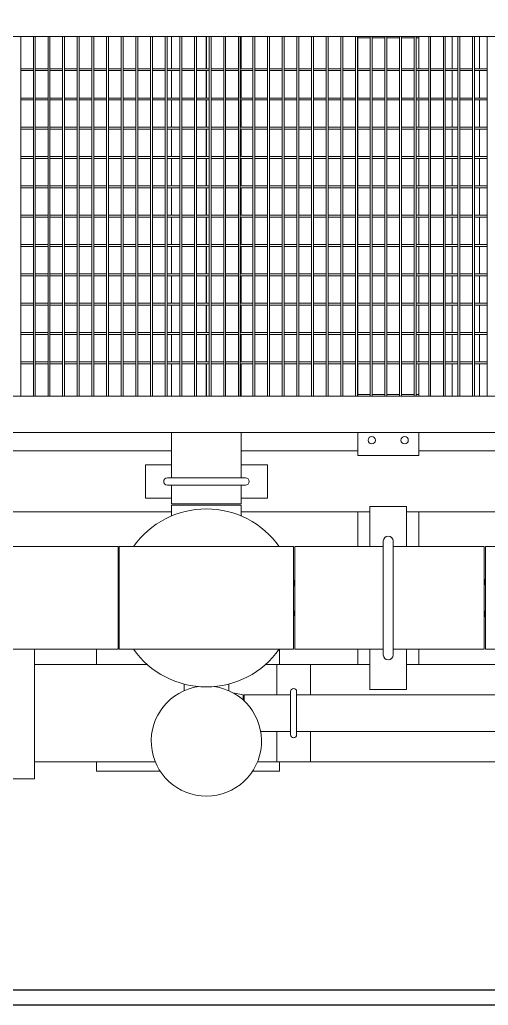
# Model space of a CAD drawing. Header units: millimetres. Extents: x 553637 to 584936, y 5008 to 53898.
# Drawn here: x 560322 to 561090, y 11144 to 12761 of the extents above; entities that cross this region are included whole.
import ezdxf

# ---------------------------------------------------------------- set-up
doc = ezdxf.new("R2010")
doc.units = ezdxf.units.MM
doc.header["$LTSCALE"] = 10
doc.header["$MEASUREMENT"] = 0
doc.layers.add('8', color=8, linetype='Continuous')

# ---------------------------------------------------------------- blocks, each defined once
blk = doc.blocks.new('A$C79EB0E72')
at = {"layer": '8', "lineweight": 25}
for points in [[(7675.2, -2410.1), (7675.2, -4775.1), (125, -4775.1), (125, -2410.1)], [(7650.2, -2410.1), (7650.2, -4750.1), (150, -4750.1), (150, -2410.1)]]:
    blk.add_lwpolyline(points, dxfattribs=at)
blk = doc.blocks.new('mf_900')
at = {"layer": '8', "lineweight": -2}
for p, q in [((192107.8, 8378), (189523.3, 8378)), ((190537.9, 8378), (190541.1, 8378)), ((190541.1, 7788), (190541.1, 8378)), ((190561.9, 7788), (190561.9, 8378)), ((190561.9, 8378), (190565.1, 8378)), ((190565.1, 7788), (190565.1, 8378)), ((190585.9, 7788), (190585.9, 8378)), ((190585.9, 8378), (190589.1, 8378)), ((190589.1, 7788), (190589.1, 8378)), ((190609.9, 7788), (190609.9, 8378)), ((190609.9, 8378), (190613.1, 8378)), ((190613.1, 7788), (190613.1, 8378)), ((190633.9, 7788), (190633.9, 8378)), ((190633.9, 8378), (190637.1, 8378)), ((190637.1, 7788), (190637.1, 8378)), ((190657.9, 7788), (190657.9, 8378)), ((190657.9, 8378), (190661.1, 8378)), ((190661.1, 7788), (190661.1, 8378)), ((190681.9, 7788), (190681.9, 8378)), ((190681.9, 8378), (190685.1, 8378)), ((190685.1, 7788), (190685.1, 8378)), ((190705.9, 7788), (190705.9, 8378)), ((190705.9, 8378), (190709.1, 8378)), ((190709.1, 7788), (190709.1, 8378)), ((190729.9, 7788), (190729.9, 8378)), ((190729.9, 8378), (190733.1, 8378)), ((190733.1, 7788), (190733.1, 8378)), ((190753.9, 7788), (190753.9, 8378)), ((190753.9, 8378), (190757.1, 8378)), ((190757.1, 7788), (190757.1, 8378)), ((190777.9, 7788), (190777.9, 8378)), ((190777.9, 8378), (190781.1, 8378)), ((190781.1, 7788), (190781.1, 8378)), ((190788.4, 8378), (190788.4, 8325.1)), ((190801.9, 7788), (190801.9, 8378)), ((190801.9, 8378), (190805.1, 8378)), ((190805.1, 7788), (190805.1, 8378)), ((190825.9, 7788), (190825.9, 8378)), ((190825.9, 8378), (190829.1, 8378)), ((190829.1, 7788), (190829.1, 8378)), ((190849.9, 7788), (190849.9, 8378)), ((190849.9, 8378), (190853.1, 8378)), ((190853.1, 7788), (190853.1, 8378)), ((190873.9, 7788), (190873.9, 8378)), ((190873.9, 8378), (190877.1, 8378)), ((190877.1, 7788), (190877.1, 8378)), ((190897.9, 7788), (190897.9, 8378)), ((190897.9, 8378), (190901.1, 8378)), ((190901.1, 7788), (190901.1, 8378)), ((190902.7, 8378), (190902.7, 8325.1)), ((190921.9, 7788), (190921.9, 8378)), ((190921.9, 8378), (190925.1, 8378)), ((190925.1, 7788), (190925.1, 8378)), ((190945.9, 7788), (190945.9, 8378)), ((190945.9, 8378), (190949.1, 8378)), ((190949.1, 7788), (190949.1, 8378)), ((190969.9, 7788), (190969.9, 8378)), ((190969.9, 8378), (190973.1, 8378)), ((190973.1, 7788), (190973.1, 8378)), ((190993.9, 7788), (190993.9, 8378)), ((190993.9, 8378), (190997.1, 8378)), ((190997.1, 7788), (190997.1, 8378)), ((191017.9, 7788), (191017.9, 8378)), ((191017.9, 8378), (191021.1, 8378)), ((191021.1, 7788), (191021.1, 8378)), ((191041.9, 7788), (191041.9, 8378)), ((191041.9, 8378), (191045.1, 8378)), ((191045.1, 7788), (191045.1, 8378)), ((191065.9, 7788), (191065.9, 8378)), ((191065.9, 8378), (191069.1, 8378)), ((191069.1, 7788), (191069.1, 8378)), ((191089.9, 7788), (191089.9, 8378)), ((191089.9, 8378), (191093.1, 8378)), ((191093.1, 7788), (191093.1, 8378)), ((191093.5, 8378), (191093.5, 8375.5)), ((191093.5, 8325.1), (191093.5, 8378)), ((191113.9, 7788), (191113.9, 8378)), ((191113.9, 8378), (191117.1, 8378)), ((191117.1, 7788), (191117.1, 8378)), ((191137.9, 7788), (191137.9, 8378)), ((191137.9, 8378), (191141.1, 8378)), ((191141.1, 7788), (191141.1, 8378)), ((191161.9, 7788), (191161.9, 8378)), ((191161.9, 8378), (191165.1, 8378)), ((191165.1, 7788), (191165.1, 8378)), ((191185.9, 7788), (191185.9, 8378)), ((191185.9, 8378), (191189.1, 8378)), ((191189.1, 7788), (191189.1, 8378)), ((191193.5, 8375.5), (191193.5, 8378)), ((191193.5, 8325.1), (191193.5, 8378)), ((191209.9, 7788), (191209.9, 8378)), ((191209.9, 8378), (191213.1, 8378)), ((191213.1, 7788), (191213.1, 8378)), ((191233.9, 7788), (191233.9, 8378)), ((191233.9, 8378), (191237.1, 8378)), ((191237.1, 7788), (191237.1, 8378)), ((191248.2, 8325.1), (191248.2, 8378)), ((191248.2, 8378), (191257.9, 8378)), ((191257.9, 7788), (191257.9, 8378)), ((191257.9, 8378), (191261.1, 8378)), ((191261.1, 7788), (191261.1, 8378)), ((191261.1, 8378), (191281.9, 8378)), ((191281.9, 7788), (191281.9, 8378)), ((191281.9, 8378), (191285.1, 8378)), ((191285.1, 7788), (191285.1, 8378)), ((191285.1, 8378), (191293.2, 8378)), ((191293.2, 8325.1), (191293.2, 8378)), ((191305.9, 7788), (191305.9, 8378)), ((191305.9, 8378), (191309.1, 8378)), ((191093.5, 8375.5), (191113.9, 8375.5)), ((191117.1, 8375.5), (191137.9, 8375.5)), ((191141.1, 8375.5), (191161.9, 8375.5)), ((191165.1, 8375.5), (191185.9, 8375.5)), ((191189.1, 8375.5), (191193.5, 8375.5)), ((190561.9, 8325.1), (190541.1, 8325.1)), ((190541.1, 8322), (190561.9, 8322)), ((190585.9, 8325.1), (190565.1, 8325.1)), ((190565.1, 8322), (190585.9, 8322)), ((190609.9, 8325.1), (190589.1, 8325.1)), ((190589.1, 8322), (190609.9, 8322)), ((190633.9, 8325.1), (190613.1, 8325.1)), ((190613.1, 8322), (190633.9, 8322)), ((190657.9, 8325.1), (190637.1, 8325.1)), ((190637.1, 8322), (190657.9, 8322)), ((190681.9, 8325.1), (190661.1, 8325.1)), ((190661.1, 8322), (190681.9, 8322)), ((190705.9, 8325.1), (190685.1, 8325.1)), ((190685.1, 8322), (190705.9, 8322)), ((190729.9, 8325.1), (190709.1, 8325.1)), ((190709.1, 8322), (190729.9, 8322)), ((190753.9, 8325.1), (190733.1, 8325.1)), ((190733.1, 8322), (190753.9, 8322)), ((190777.9, 8325.1), (190757.1, 8325.1)), ((190757.1, 8322), (190777.9, 8322)), ((190801.9, 8325.1), (190781.1, 8325.1)), ((190781.1, 8322), (190801.9, 8322)), ((190788.4, 8322), (190788.4, 8277)), ((190825.9, 8325.1), (190805.1, 8325.1)), ((190805.1, 8322), (190825.9, 8322)), ((190849.9, 8325.1), (190829.1, 8325.1)), ((190829.1, 8322), (190849.9, 8322)), ((190873.9, 8325.1), (190853.1, 8325.1)), ((190853.1, 8322), (190873.9, 8322)), ((190897.9, 8325.1), (190877.1, 8325.1)), ((190877.1, 8322), (190897.9, 8322)), ((190921.9, 8325.1), (190901.1, 8325.1)), ((190901.1, 8322), (190921.9, 8322)), ((190902.7, 8322), (190902.7, 8277)), ((190945.9, 8325.1), (190925.1, 8325.1)), ((190925.1, 8322), (190945.9, 8322)), ((190969.9, 8325.1), (190949.1, 8325.1)), ((190949.1, 8322), (190969.9, 8322)), ((190993.9, 8325.1), (190973.1, 8325.1)), ((190973.1, 8322), (190993.9, 8322)), ((191017.9, 8325.1), (190997.1, 8325.1)), ((190997.1, 8322), (191017.9, 8322)), ((191041.9, 8325.1), (191021.1, 8325.1)), ((191021.1, 8322), (191041.9, 8322)), ((191065.9, 8325.1), (191045.1, 8325.1)), ((191045.1, 8322), (191065.9, 8322)), ((191089.9, 8325.1), (191069.1, 8325.1)), ((191069.1, 8322), (191089.9, 8322)), ((191113.9, 8325.1), (191093.1, 8325.1)), ((191093.1, 8322), (191113.9, 8322)), ((191093.5, 8277), (191093.5, 8322)), ((191137.9, 8325.1), (191117.1, 8325.1)), ((191117.1, 8322), (191137.9, 8322)), ((191161.9, 8325.1), (191141.1, 8325.1)), ((191141.1, 8322), (191161.9, 8322)), ((191185.9, 8325.1), (191165.1, 8325.1)), ((191165.1, 8322), (191185.9, 8322)), ((191209.9, 8325.1), (191189.1, 8325.1)), ((191189.1, 8322), (191209.9, 8322)), ((191193.5, 8277), (191193.5, 8322)), ((191233.9, 8325.1), (191213.1, 8325.1)), ((191213.1, 8322), (191233.9, 8322)), ((191257.9, 8325.1), (191237.1, 8325.1)), ((191237.1, 8322), (191257.9, 8322)), ((191248.2, 8277), (191248.2, 8322)), ((191281.9, 8325.1), (191261.1, 8325.1)), ((191261.1, 8322), (191281.9, 8322)), ((191305.9, 8325.1), (191285.1, 8325.1)), ((191285.1, 8322), (191305.9, 8322)), ((191293.2, 8277), (191293.2, 8322)), ((190561.9, 8277), (190541.1, 8277)), ((190541.1, 8273.8), (190561.9, 8273.8)), ((190585.9, 8277), (190565.1, 8277)), ((190565.1, 8273.8), (190585.9, 8273.8)), ((190609.9, 8277), (190589.1, 8277)), ((190589.1, 8273.8), (190609.9, 8273.8)), ((190633.9, 8277), (190613.1, 8277)), ((190613.1, 8273.8), (190633.9, 8273.8)), ((190657.9, 8277), (190637.1, 8277)), ((190637.1, 8273.8), (190657.9, 8273.8)), ((190681.9, 8277), (190661.1, 8277)), ((190661.1, 8273.8), (190681.9, 8273.8)), ((190705.9, 8277), (190685.1, 8277)), ((190685.1, 8273.8), (190705.9, 8273.8)), ((190729.9, 8277), (190709.1, 8277)), ((190709.1, 8273.8), (190729.9, 8273.8)), ((190753.9, 8277), (190733.1, 8277)), ((190733.1, 8273.8), (190753.9, 8273.8)), ((190777.9, 8277), (190757.1, 8277)), ((190757.1, 8273.8), (190777.9, 8273.8)), ((190801.9, 8277), (190781.1, 8277)), ((190781.1, 8273.8), (190801.9, 8273.8)), ((190788.4, 8273.8), (190788.4, 8228.9)), ((190825.9, 8277), (190805.1, 8277)), ((190805.1, 8273.8), (190825.9, 8273.8)), ((190849.9, 8277), (190829.1, 8277)), ((190829.1, 8273.8), (190849.9, 8273.8)), ((190873.9, 8277), (190853.1, 8277)), ((190853.1, 8273.8), (190873.9, 8273.8)), ((190897.9, 8277), (190877.1, 8277)), ((190877.1, 8273.8), (190897.9, 8273.8)), ((190921.9, 8277), (190901.1, 8277)), ((190901.1, 8273.8), (190921.9, 8273.8)), ((190902.7, 8273.8), (190902.7, 8228.9)), ((190945.9, 8277), (190925.1, 8277)), ((190925.1, 8273.8), (190945.9, 8273.8)), ((190969.9, 8277), (190949.1, 8277)), ((190949.1, 8273.8), (190969.9, 8273.8)), ((190993.9, 8277), (190973.1, 8277)), ((190973.1, 8273.8), (190993.9, 8273.8)), ((191017.9, 8277), (190997.1, 8277)), ((190997.1, 8273.8), (191017.9, 8273.8)), ((191041.9, 8277), (191021.1, 8277)), ((191021.1, 8273.8), (191041.9, 8273.8)), ((191065.9, 8277), (191045.1, 8277)), ((191045.1, 8273.8), (191065.9, 8273.8)), ((191089.9, 8277), (191069.1, 8277)), ((191069.1, 8273.8), (191089.9, 8273.8)), ((191113.9, 8277), (191093.1, 8277)), ((191093.1, 8273.8), (191113.9, 8273.8)), ((191093.5, 8228.9), (191093.5, 8273.8)), ((191137.9, 8277), (191117.1, 8277)), ((191117.1, 8273.8), (191137.9, 8273.8)), ((191161.9, 8277), (191141.1, 8277)), ((191141.1, 8273.8), (191161.9, 8273.8)), ((191185.9, 8277), (191165.1, 8277)), ((191165.1, 8273.8), (191185.9, 8273.8)), ((191209.9, 8277), (191189.1, 8277)), ((191189.1, 8273.8), (191209.9, 8273.8)), ((191193.5, 8228.9), (191193.5, 8273.8)), ((191233.9, 8277), (191213.1, 8277)), ((191213.1, 8273.8), (191233.9, 8273.8)), ((191257.9, 8277), (191237.1, 8277)), ((191237.1, 8273.8), (191257.9, 8273.8)), ((191248.2, 8228.9), (191248.2, 8273.8)), ((191281.9, 8277), (191261.1, 8277)), ((191261.1, 8273.8), (191281.9, 8273.8)), ((191305.9, 8277), (191285.1, 8277)), ((191285.1, 8273.8), (191305.9, 8273.8)), ((191293.2, 8228.9), (191293.2, 8273.8)), ((190561.9, 8228.9), (190541.1, 8228.9)), ((190541.1, 8225.7), (190561.9, 8225.7)), ((190585.9, 8228.9), (190565.1, 8228.9)), ((190565.1, 8225.7), (190585.9, 8225.7)), ((190609.9, 8228.9), (190589.1, 8228.9)), ((190589.1, 8225.7), (190609.9, 8225.7)), ((190633.9, 8228.9), (190613.1, 8228.9)), ((190613.1, 8225.7), (190633.9, 8225.7)), ((190657.9, 8228.9), (190637.1, 8228.9)), ((190637.1, 8225.7), (190657.9, 8225.7)), ((190681.9, 8228.9), (190661.1, 8228.9)), ((190661.1, 8225.7), (190681.9, 8225.7)), ((190705.9, 8228.9), (190685.1, 8228.9)), ((190685.1, 8225.7), (190705.9, 8225.7)), ((190729.9, 8228.9), (190709.1, 8228.9)), ((190709.1, 8225.7), (190729.9, 8225.7)), ((190753.9, 8228.9), (190733.1, 8228.9)), ((190733.1, 8225.7), (190753.9, 8225.7)), ((190777.9, 8228.9), (190757.1, 8228.9)), ((190757.1, 8225.7), (190777.9, 8225.7)), ((190801.9, 8228.9), (190781.1, 8228.9)), ((190781.1, 8225.7), (190801.9, 8225.7)), ((190788.4, 8225.7), (190788.4, 8180.8)), ((190825.9, 8228.9), (190805.1, 8228.9)), ((190805.1, 8225.7), (190825.9, 8225.7)), ((190849.9, 8228.9), (190829.1, 8228.9)), ((190829.1, 8225.7), (190849.9, 8225.7)), ((190873.9, 8228.9), (190853.1, 8228.9)), ((190853.1, 8225.7), (190873.9, 8225.7)), ((190897.9, 8228.9), (190877.1, 8228.9)), ((190877.1, 8225.7), (190897.9, 8225.7)), ((190921.9, 8228.9), (190901.1, 8228.9)), ((190901.1, 8225.7), (190921.9, 8225.7)), ((190902.7, 8225.7), (190902.7, 8180.8)), ((190945.9, 8228.9), (190925.1, 8228.9)), ((190925.1, 8225.7), (190945.9, 8225.7)), ((190969.9, 8228.9), (190949.1, 8228.9)), ((190949.1, 8225.7), (190969.9, 8225.7)), ((190993.9, 8228.9), (190973.1, 8228.9)), ((190973.1, 8225.7), (190993.9, 8225.7)), ((191017.9, 8228.9), (190997.1, 8228.9)), ((190997.1, 8225.7), (191017.9, 8225.7)), ((191041.9, 8228.9), (191021.1, 8228.9)), ((191021.1, 8225.7), (191041.9, 8225.7)), ((191065.9, 8228.9), (191045.1, 8228.9)), ((191045.1, 8225.7), (191065.9, 8225.7)), ((191089.9, 8228.9), (191069.1, 8228.9)), ((191069.1, 8225.7), (191089.9, 8225.7)), ((191113.9, 8228.9), (191093.1, 8228.9)), ((191093.1, 8225.7), (191113.9, 8225.7)), ((191093.5, 8180.8), (191093.5, 8225.7)), ((191137.9, 8228.9), (191117.1, 8228.9)), ((191117.1, 8225.7), (191137.9, 8225.7)), ((191161.9, 8228.9), (191141.1, 8228.9)), ((191141.1, 8225.7), (191161.9, 8225.7)), ((191185.9, 8228.9), (191165.1, 8228.9)), ((191165.1, 8225.7), (191185.9, 8225.7)), ((191209.9, 8228.9), (191189.1, 8228.9)), ((191189.1, 8225.7), (191209.9, 8225.7)), ((191193.5, 8180.8), (191193.5, 8225.7)), ((191233.9, 8228.9), (191213.1, 8228.9)), ((191213.1, 8225.7), (191233.9, 8225.7)), ((191257.9, 8228.9), (191237.1, 8228.9)), ((191237.1, 8225.7), (191257.9, 8225.7)), ((191248.2, 8180.8), (191248.2, 8225.7)), ((191281.9, 8228.9), (191261.1, 8228.9)), ((191261.1, 8225.7), (191281.9, 8225.7)), ((191305.9, 8228.9), (191285.1, 8228.9)), ((191285.1, 8225.7), (191305.9, 8225.7)), ((191293.2, 8180.8), (191293.2, 8225.7)), ((190561.9, 8180.8), (190541.1, 8180.8)), ((190541.1, 8177.6), (190561.9, 8177.6)), ((190585.9, 8180.8), (190565.1, 8180.8)), ((190565.1, 8177.6), (190585.9, 8177.6)), ((190609.9, 8180.8), (190589.1, 8180.8)), ((190589.1, 8177.6), (190609.9, 8177.6)), ((190633.9, 8180.8), (190613.1, 8180.8)), ((190613.1, 8177.6), (190633.9, 8177.6)), ((190657.9, 8180.8), (190637.1, 8180.8)), ((190637.1, 8177.6), (190657.9, 8177.6)), ((190681.9, 8180.8), (190661.1, 8180.8)), ((190661.1, 8177.6), (190681.9, 8177.6)), ((190705.9, 8180.8), (190685.1, 8180.8)), ((190685.1, 8177.6), (190705.9, 8177.6)), ((190729.9, 8180.8), (190709.1, 8180.8)), ((190709.1, 8177.6), (190729.9, 8177.6)), ((190753.9, 8180.8), (190733.1, 8180.8)), ((190733.1, 8177.6), (190753.9, 8177.6)), ((190777.9, 8180.8), (190757.1, 8180.8)), ((190757.1, 8177.6), (190777.9, 8177.6)), ((190801.9, 8180.8), (190781.1, 8180.8)), ((190781.1, 8177.6), (190801.9, 8177.6)), ((190788.4, 8177.6), (190788.4, 8132.7)), ((190825.9, 8180.8), (190805.1, 8180.8)), ((190805.1, 8177.6), (190825.9, 8177.6)), ((190849.9, 8180.8), (190829.1, 8180.8)), ((190829.1, 8177.6), (190849.9, 8177.6)), ((190873.9, 8180.8), (190853.1, 8180.8)), ((190853.1, 8177.6), (190873.9, 8177.6)), ((190897.9, 8180.8), (190877.1, 8180.8)), ((190877.1, 8177.6), (190897.9, 8177.6)), ((190921.9, 8180.8), (190901.1, 8180.8)), ((190901.1, 8177.6), (190921.9, 8177.6)), ((190902.7, 8177.6), (190902.7, 8132.7)), ((190945.9, 8180.8), (190925.1, 8180.8)), ((190925.1, 8177.6), (190945.9, 8177.6)), ((190969.9, 8180.8), (190949.1, 8180.8)), ((190949.1, 8177.6), (190969.9, 8177.6)), ((190993.9, 8180.8), (190973.1, 8180.8)), ((190973.1, 8177.6), (190993.9, 8177.6)), ((191017.9, 8180.8), (190997.1, 8180.8)), ((190997.1, 8177.6), (191017.9, 8177.6)), ((191041.9, 8180.8), (191021.1, 8180.8)), ((191021.1, 8177.6), (191041.9, 8177.6)), ((191065.9, 8180.8), (191045.1, 8180.8)), ((191045.1, 8177.6), (191065.9, 8177.6)), ((191089.9, 8180.8), (191069.1, 8180.8)), ((191069.1, 8177.6), (191089.9, 8177.6)), ((191113.9, 8180.8), (191093.1, 8180.8)), ((191093.1, 8177.6), (191113.9, 8177.6)), ((191093.5, 8132.7), (191093.5, 8177.6)), ((191137.9, 8180.8), (191117.1, 8180.8)), ((191117.1, 8177.6), (191137.9, 8177.6)), ((191161.9, 8180.8), (191141.1, 8180.8)), ((191141.1, 8177.6), (191161.9, 8177.6)), ((191185.9, 8180.8), (191165.1, 8180.8)), ((191165.1, 8177.6), (191185.9, 8177.6)), ((191209.9, 8180.8), (191189.1, 8180.8)), ((191189.1, 8177.6), (191209.9, 8177.6)), ((191193.5, 8132.7), (191193.5, 8177.6)), ((191233.9, 8180.8), (191213.1, 8180.8)), ((191213.1, 8177.6), (191233.9, 8177.6)), ((191257.9, 8180.8), (191237.1, 8180.8)), ((191237.1, 8177.6), (191257.9, 8177.6)), ((191248.2, 8132.7), (191248.2, 8177.6)), ((191281.9, 8180.8), (191261.1, 8180.8)), ((191261.1, 8177.6), (191281.9, 8177.6)), ((191305.9, 8180.8), (191285.1, 8180.8)), ((191285.1, 8177.6), (191305.9, 8177.6)), ((191293.2, 8132.7), (191293.2, 8177.6)), ((190561.9, 8132.7), (190541.1, 8132.7)), ((190541.1, 8129.5), (190561.9, 8129.5)), ((190585.9, 8132.7), (190565.1, 8132.7)), ((190565.1, 8129.5), (190585.9, 8129.5)), ((190609.9, 8132.7), (190589.1, 8132.7)), ((190589.1, 8129.5), (190609.9, 8129.5)), ((190633.9, 8132.7), (190613.1, 8132.7)), ((190613.1, 8129.5), (190633.9, 8129.5)), ((190657.9, 8132.7), (190637.1, 8132.7)), ((190637.1, 8129.5), (190657.9, 8129.5)), ((190681.9, 8132.7), (190661.1, 8132.7)), ((190661.1, 8129.5), (190681.9, 8129.5)), ((190705.9, 8132.7), (190685.1, 8132.7)), ((190685.1, 8129.5), (190705.9, 8129.5)), ((190729.9, 8132.7), (190709.1, 8132.7)), ((190709.1, 8129.5), (190729.9, 8129.5)), ((190753.9, 8132.7), (190733.1, 8132.7)), ((190733.1, 8129.5), (190753.9, 8129.5)), ((190777.9, 8132.7), (190757.1, 8132.7)), ((190757.1, 8129.5), (190777.9, 8129.5)), ((190801.9, 8132.7), (190781.1, 8132.7)), ((190781.1, 8129.5), (190801.9, 8129.5)), ((190788.4, 8129.5), (190788.4, 8084.6)), ((190825.9, 8132.7), (190805.1, 8132.7)), ((190805.1, 8129.5), (190825.9, 8129.5)), ((190849.9, 8132.7), (190829.1, 8132.7)), ((190829.1, 8129.5), (190849.9, 8129.5)), ((190873.9, 8132.7), (190853.1, 8132.7)), ((190853.1, 8129.5), (190873.9, 8129.5)), ((190897.9, 8132.7), (190877.1, 8132.7)), ((190877.1, 8129.5), (190897.9, 8129.5)), ((190921.9, 8132.7), (190901.1, 8132.7)), ((190901.1, 8129.5), (190921.9, 8129.5)), ((190902.7, 8129.5), (190902.7, 8084.6)), ((190945.9, 8132.7), (190925.1, 8132.7)), ((190925.1, 8129.5), (190945.9, 8129.5)), ((190969.9, 8132.7), (190949.1, 8132.7)), ((190949.1, 8129.5), (190969.9, 8129.5)), ((190993.9, 8132.7), (190973.1, 8132.7)), ((190973.1, 8129.5), (190993.9, 8129.5)), ((191017.9, 8132.7), (190997.1, 8132.7)), ((190997.1, 8129.5), (191017.9, 8129.5)), ((191041.9, 8132.7), (191021.1, 8132.7)), ((191021.1, 8129.5), (191041.9, 8129.5)), ((191065.9, 8132.7), (191045.1, 8132.7)), ((191045.1, 8129.5), (191065.9, 8129.5)), ((191089.9, 8132.7), (191069.1, 8132.7)), ((191069.1, 8129.5), (191089.9, 8129.5)), ((191113.9, 8132.7), (191093.1, 8132.7)), ((191093.1, 8129.5), (191113.9, 8129.5)), ((191093.5, 8084.6), (191093.5, 8129.5)), ((191137.9, 8132.7), (191117.1, 8132.7)), ((191117.1, 8129.5), (191137.9, 8129.5)), ((191161.9, 8132.7), (191141.1, 8132.7)), ((191141.1, 8129.5), (191161.9, 8129.5)), ((191185.9, 8132.7), (191165.1, 8132.7)), ((191165.1, 8129.5), (191185.9, 8129.5)), ((191209.9, 8132.7), (191189.1, 8132.7)), ((191189.1, 8129.5), (191209.9, 8129.5)), ((191193.5, 8084.6), (191193.5, 8129.5)), ((191233.9, 8132.7), (191213.1, 8132.7)), ((191213.1, 8129.5), (191233.9, 8129.5)), ((191257.9, 8132.7), (191237.1, 8132.7)), ((191237.1, 8129.5), (191257.9, 8129.5)), ((191248.2, 8084.6), (191248.2, 8129.5)), ((191281.9, 8132.7), (191261.1, 8132.7)), ((191261.1, 8129.5), (191281.9, 8129.5)), ((191305.9, 8132.7), (191285.1, 8132.7)), ((191285.1, 8129.5), (191305.9, 8129.5)), ((191293.2, 8084.6), (191293.2, 8129.5)), ((190561.9, 8084.6), (190541.1, 8084.6)), ((190541.1, 8081.4), (190561.9, 8081.4)), ((190585.9, 8084.6), (190565.1, 8084.6)), ((190565.1, 8081.4), (190585.9, 8081.4)), ((190609.9, 8084.6), (190589.1, 8084.6)), ((190589.1, 8081.4), (190609.9, 8081.4)), ((190633.9, 8084.6), (190613.1, 8084.6)), ((190613.1, 8081.4), (190633.9, 8081.4)), ((190657.9, 8084.6), (190637.1, 8084.6)), ((190637.1, 8081.4), (190657.9, 8081.4)), ((190681.9, 8084.6), (190661.1, 8084.6)), ((190661.1, 8081.4), (190681.9, 8081.4)), ((190705.9, 8084.6), (190685.1, 8084.6)), ((190685.1, 8081.4), (190705.9, 8081.4)), ((190729.9, 8084.6), (190709.1, 8084.6)), ((190709.1, 8081.4), (190729.9, 8081.4)), ((190753.9, 8084.6), (190733.1, 8084.6)), ((190733.1, 8081.4), (190753.9, 8081.4)), ((190777.9, 8084.6), (190757.1, 8084.6)), ((190757.1, 8081.4), (190777.9, 8081.4)), ((190801.9, 8084.6), (190781.1, 8084.6)), ((190781.1, 8081.4), (190801.9, 8081.4)), ((190788.4, 8081.4), (190788.4, 8036.5)), ((190825.9, 8084.6), (190805.1, 8084.6)), ((190805.1, 8081.4), (190825.9, 8081.4)), ((190849.9, 8084.6), (190829.1, 8084.6)), ((190829.1, 8081.4), (190849.9, 8081.4)), ((190873.9, 8084.6), (190853.1, 8084.6)), ((190853.1, 8081.4), (190873.9, 8081.4)), ((190897.9, 8084.6), (190877.1, 8084.6)), ((190877.1, 8081.4), (190897.9, 8081.4)), ((190921.9, 8084.6), (190901.1, 8084.6)), ((190901.1, 8081.4), (190921.9, 8081.4)), ((190902.7, 8081.4), (190902.7, 8036.5)), ((190945.9, 8084.6), (190925.1, 8084.6)), ((190925.1, 8081.4), (190945.9, 8081.4)), ((190969.9, 8084.6), (190949.1, 8084.6)), ((190949.1, 8081.4), (190969.9, 8081.4)), ((190993.9, 8084.6), (190973.1, 8084.6)), ((190973.1, 8081.4), (190993.9, 8081.4)), ((191017.9, 8084.6), (190997.1, 8084.6)), ((190997.1, 8081.4), (191017.9, 8081.4)), ((191041.9, 8084.6), (191021.1, 8084.6)), ((191021.1, 8081.4), (191041.9, 8081.4)), ((191065.9, 8084.6), (191045.1, 8084.6)), ((191045.1, 8081.4), (191065.9, 8081.4)), ((191089.9, 8084.6), (191069.1, 8084.6)), ((191069.1, 8081.4), (191089.9, 8081.4)), ((191113.9, 8084.6), (191093.1, 8084.6)), ((191093.1, 8081.4), (191113.9, 8081.4)), ((191093.5, 8036.5), (191093.5, 8081.4)), ((191137.9, 8084.6), (191117.1, 8084.6)), ((191117.1, 8081.4), (191137.9, 8081.4)), ((191161.9, 8084.6), (191141.1, 8084.6)), ((191141.1, 8081.4), (191161.9, 8081.4)), ((191185.9, 8084.6), (191165.1, 8084.6)), ((191165.1, 8081.4), (191185.9, 8081.4)), ((191209.9, 8084.6), (191189.1, 8084.6)), ((191189.1, 8081.4), (191209.9, 8081.4)), ((191193.5, 8036.5), (191193.5, 8081.4)), ((191233.9, 8084.6), (191213.1, 8084.6)), ((191213.1, 8081.4), (191233.9, 8081.4)), ((191257.9, 8084.6), (191237.1, 8084.6)), ((191237.1, 8081.4), (191257.9, 8081.4)), ((191248.2, 8036.5), (191248.2, 8081.4)), ((191281.9, 8084.6), (191261.1, 8084.6)), ((191261.1, 8081.4), (191281.9, 8081.4)), ((191305.9, 8084.6), (191285.1, 8084.6)), ((191285.1, 8081.4), (191305.9, 8081.4)), ((191293.2, 8036.5), (191293.2, 8081.4)), ((190561.9, 8036.5), (190541.1, 8036.5)), ((190585.9, 8036.5), (190565.1, 8036.5)), ((190609.9, 8036.5), (190589.1, 8036.5)), ((190633.9, 8036.5), (190613.1, 8036.5)), ((190657.9, 8036.5), (190637.1, 8036.5)), ((190681.9, 8036.5), (190661.1, 8036.5)), ((190705.9, 8036.5), (190685.1, 8036.5)), ((190729.9, 8036.5), (190709.1, 8036.5)), ((190753.9, 8036.5), (190733.1, 8036.5)), ((190777.9, 8036.5), (190757.1, 8036.5)), ((190801.9, 8036.5), (190781.1, 8036.5)), ((190825.9, 8036.5), (190805.1, 8036.5)), ((190849.9, 8036.5), (190829.1, 8036.5)), ((190873.9, 8036.5), (190853.1, 8036.5)), ((190897.9, 8036.5), (190877.1, 8036.5)), ((190921.9, 8036.5), (190901.1, 8036.5)), ((190945.9, 8036.5), (190925.1, 8036.5)), ((190969.9, 8036.5), (190949.1, 8036.5)), ((190993.9, 8036.5), (190973.1, 8036.5)), ((191017.9, 8036.5), (190997.1, 8036.5)), ((191041.9, 8036.5), (191021.1, 8036.5)), ((191065.9, 8036.5), (191045.1, 8036.5)), ((191089.9, 8036.5), (191069.1, 8036.5)), ((191113.9, 8036.5), (191093.1, 8036.5)), ((191137.9, 8036.5), (191117.1, 8036.5)), ((191161.9, 8036.5), (191141.1, 8036.5)), ((191185.9, 8036.5), (191165.1, 8036.5)), ((191209.9, 8036.5), (191189.1, 8036.5)), ((191233.9, 8036.5), (191213.1, 8036.5)), ((191257.9, 8036.5), (191237.1, 8036.5)), ((191281.9, 8036.5), (191261.1, 8036.5)), ((191305.9, 8036.5), (191285.1, 8036.5)), ((190541.1, 8033.3), (190561.9, 8033.3)), ((190565.1, 8033.3), (190585.9, 8033.3)), ((190589.1, 8033.3), (190609.9, 8033.3)), ((190613.1, 8033.3), (190633.9, 8033.3)), ((190637.1, 8033.3), (190657.9, 8033.3)), ((190661.1, 8033.3), (190681.9, 8033.3)), ((190685.1, 8033.3), (190705.9, 8033.3)), ((190709.1, 8033.3), (190729.9, 8033.3)), ((190733.1, 8033.3), (190753.9, 8033.3)), ((190757.1, 8033.3), (190777.9, 8033.3)), ((190781.1, 8033.3), (190801.9, 8033.3)), ((190788.4, 8033.3), (190788.4, 7988.4)), ((190805.1, 8033.3), (190825.9, 8033.3)), ((190829.1, 8033.3), (190849.9, 8033.3)), ((190853.1, 8033.3), (190873.9, 8033.3)), ((190877.1, 8033.3), (190897.9, 8033.3)), ((190901.1, 8033.3), (190921.9, 8033.3)), ((190902.7, 8033.3), (190902.7, 7988.4)), ((190925.1, 8033.3), (190945.9, 8033.3)), ((190949.1, 8033.3), (190969.9, 8033.3)), ((190973.1, 8033.3), (190993.9, 8033.3)), ((190997.1, 8033.3), (191017.9, 8033.3)), ((191021.1, 8033.3), (191041.9, 8033.3)), ((191045.1, 8033.3), (191065.9, 8033.3)), ((191069.1, 8033.3), (191089.9, 8033.3)), ((191093.1, 8033.3), (191113.9, 8033.3)), ((191093.5, 7988.4), (191093.5, 8033.3)), ((191117.1, 8033.3), (191137.9, 8033.3)), ((191141.1, 8033.3), (191161.9, 8033.3)), ((191165.1, 8033.3), (191185.9, 8033.3)), ((191189.1, 8033.3), (191209.9, 8033.3)), ((191193.5, 7988.4), (191193.5, 8033.3)), ((191213.1, 8033.3), (191233.9, 8033.3)), ((191237.1, 8033.3), (191257.9, 8033.3)), ((191248.2, 7988.4), (191248.2, 8033.3)), ((191261.1, 8033.3), (191281.9, 8033.3)), ((191285.1, 8033.3), (191305.9, 8033.3)), ((191293.2, 7988.4), (191293.2, 8033.3)), ((190561.9, 7988.4), (190541.1, 7988.4)), ((190585.9, 7988.4), (190565.1, 7988.4)), ((190609.9, 7988.4), (190589.1, 7988.4)), ((190633.9, 7988.4), (190613.1, 7988.4)), ((190657.9, 7988.4), (190637.1, 7988.4)), ((190681.9, 7988.4), (190661.1, 7988.4)), ((190705.9, 7988.4), (190685.1, 7988.4)), ((190729.9, 7988.4), (190709.1, 7988.4)), ((190753.9, 7988.4), (190733.1, 7988.4)), ((190777.9, 7988.4), (190757.1, 7988.4)), ((190801.9, 7988.4), (190781.1, 7988.4)), ((190825.9, 7988.4), (190805.1, 7988.4)), ((190849.9, 7988.4), (190829.1, 7988.4)), ((190873.9, 7988.4), (190853.1, 7988.4)), ((190897.9, 7988.4), (190877.1, 7988.4)), ((190921.9, 7988.4), (190901.1, 7988.4)), ((190945.9, 7988.4), (190925.1, 7988.4)), ((190969.9, 7988.4), (190949.1, 7988.4)), ((190993.9, 7988.4), (190973.1, 7988.4)), ((191017.9, 7988.4), (190997.1, 7988.4)), ((191041.9, 7988.4), (191021.1, 7988.4)), ((191065.9, 7988.4), (191045.1, 7988.4)), ((191089.9, 7988.4), (191069.1, 7988.4)), ((191113.9, 7988.4), (191093.1, 7988.4)), ((191137.9, 7988.4), (191117.1, 7988.4)), ((191161.9, 7988.4), (191141.1, 7988.4)), ((191185.9, 7988.4), (191165.1, 7988.4)), ((191209.9, 7988.4), (191189.1, 7988.4)), ((191233.9, 7988.4), (191213.1, 7988.4)), ((191257.9, 7988.4), (191237.1, 7988.4)), ((191281.9, 7988.4), (191261.1, 7988.4)), ((191305.9, 7988.4), (191285.1, 7988.4)), ((190541.1, 7985.2), (190561.9, 7985.2)), ((190565.1, 7985.2), (190585.9, 7985.2)), ((190589.1, 7985.2), (190609.9, 7985.2)), ((190613.1, 7985.2), (190633.9, 7985.2)), ((190637.1, 7985.2), (190657.9, 7985.2)), ((190661.1, 7985.2), (190681.9, 7985.2)), ((190685.1, 7985.2), (190705.9, 7985.2)), ((190709.1, 7985.2), (190729.9, 7985.2)), ((190733.1, 7985.2), (190753.9, 7985.2)), ((190757.1, 7985.2), (190777.9, 7985.2)), ((190781.1, 7985.2), (190801.9, 7985.2)), ((190788.4, 7985.2), (190788.4, 7940.3)), ((190805.1, 7985.2), (190825.9, 7985.2)), ((190829.1, 7985.2), (190849.9, 7985.2)), ((190853.1, 7985.2), (190873.9, 7985.2)), ((190877.1, 7985.2), (190897.9, 7985.2)), ((190901.1, 7985.2), (190921.9, 7985.2)), ((190902.7, 7985.2), (190902.7, 7940.3)), ((190925.1, 7985.2), (190945.9, 7985.2)), ((190949.1, 7985.2), (190969.9, 7985.2)), ((190973.1, 7985.2), (190993.9, 7985.2)), ((190997.1, 7985.2), (191017.9, 7985.2)), ((191021.1, 7985.2), (191041.9, 7985.2)), ((191045.1, 7985.2), (191065.9, 7985.2)), ((191069.1, 7985.2), (191089.9, 7985.2)), ((191093.1, 7985.2), (191113.9, 7985.2)), ((191093.5, 7940.3), (191093.5, 7985.2)), ((191117.1, 7985.2), (191137.9, 7985.2)), ((191141.1, 7985.2), (191161.9, 7985.2)), ((191165.1, 7985.2), (191185.9, 7985.2)), ((191189.1, 7985.2), (191209.9, 7985.2)), ((191193.5, 7940.3), (191193.5, 7985.2)), ((191213.1, 7985.2), (191233.9, 7985.2)), ((191237.1, 7985.2), (191257.9, 7985.2)), ((191248.2, 7940.3), (191248.2, 7985.2)), ((191261.1, 7985.2), (191281.9, 7985.2)), ((191285.1, 7985.2), (191305.9, 7985.2)), ((191293.2, 7940.3), (191293.2, 7985.2)), ((190561.9, 7940.3), (190541.1, 7940.3)), ((190585.9, 7940.3), (190565.1, 7940.3)), ((190609.9, 7940.3), (190589.1, 7940.3)), ((190633.9, 7940.3), (190613.1, 7940.3)), ((190657.9, 7940.3), (190637.1, 7940.3)), ((190681.9, 7940.3), (190661.1, 7940.3)), ((190705.9, 7940.3), (190685.1, 7940.3)), ((190729.9, 7940.3), (190709.1, 7940.3)), ((190753.9, 7940.3), (190733.1, 7940.3)), ((190777.9, 7940.3), (190757.1, 7940.3)), ((190801.9, 7940.3), (190781.1, 7940.3)), ((190825.9, 7940.3), (190805.1, 7940.3)), ((190849.9, 7940.3), (190829.1, 7940.3)), ((190873.9, 7940.3), (190853.1, 7940.3)), ((190897.9, 7940.3), (190877.1, 7940.3)), ((190921.9, 7940.3), (190901.1, 7940.3)), ((190945.9, 7940.3), (190925.1, 7940.3)), ((190969.9, 7940.3), (190949.1, 7940.3)), ((190993.9, 7940.3), (190973.1, 7940.3)), ((191017.9, 7940.3), (190997.1, 7940.3)), ((191041.9, 7940.3), (191021.1, 7940.3)), ((191065.9, 7940.3), (191045.1, 7940.3)), ((191089.9, 7940.3), (191069.1, 7940.3)), ((191113.9, 7940.3), (191093.1, 7940.3)), ((191137.9, 7940.3), (191117.1, 7940.3)), ((191161.9, 7940.3), (191141.1, 7940.3)), ((191185.9, 7940.3), (191165.1, 7940.3)), ((191209.9, 7940.3), (191189.1, 7940.3)), ((191233.9, 7940.3), (191213.1, 7940.3)), ((191257.9, 7940.3), (191237.1, 7940.3)), ((191281.9, 7940.3), (191261.1, 7940.3)), ((191305.9, 7940.3), (191285.1, 7940.3)), ((190541.1, 7937.1), (190561.9, 7937.1)), ((190565.1, 7937.1), (190585.9, 7937.1)), ((190589.1, 7937.1), (190609.9, 7937.1)), ((190613.1, 7937.1), (190633.9, 7937.1)), ((190637.1, 7937.1), (190657.9, 7937.1)), ((190661.1, 7937.1), (190681.9, 7937.1)), ((190685.1, 7937.1), (190705.9, 7937.1)), ((190709.1, 7937.1), (190729.9, 7937.1)), ((190733.1, 7937.1), (190753.9, 7937.1)), ((190757.1, 7937.1), (190777.9, 7937.1)), ((190781.1, 7937.1), (190801.9, 7937.1)), ((190788.4, 7937.1), (190788.4, 7892.2)), ((190805.1, 7937.1), (190825.9, 7937.1)), ((190829.1, 7937.1), (190849.9, 7937.1)), ((190853.1, 7937.1), (190873.9, 7937.1)), ((190877.1, 7937.1), (190897.9, 7937.1)), ((190901.1, 7937.1), (190921.9, 7937.1)), ((190902.7, 7937.1), (190902.7, 7892.2)), ((190925.1, 7937.1), (190945.9, 7937.1)), ((190949.1, 7937.1), (190969.9, 7937.1)), ((190973.1, 7937.1), (190993.9, 7937.1)), ((190997.1, 7937.1), (191017.9, 7937.1)), ((191021.1, 7937.1), (191041.9, 7937.1)), ((191045.1, 7937.1), (191065.9, 7937.1)), ((191069.1, 7937.1), (191089.9, 7937.1)), ((191093.1, 7937.1), (191113.9, 7937.1)), ((191093.5, 7892.2), (191093.5, 7937.1)), ((191117.1, 7937.1), (191137.9, 7937.1)), ((191141.1, 7937.1), (191161.9, 7937.1)), ((191165.1, 7937.1), (191185.9, 7937.1)), ((191189.1, 7937.1), (191209.9, 7937.1)), ((191193.5, 7892.2), (191193.5, 7937.1)), ((191213.1, 7937.1), (191233.9, 7937.1)), ((191237.1, 7937.1), (191257.9, 7937.1)), ((191248.2, 7892.2), (191248.2, 7937.1)), ((191261.1, 7937.1), (191281.9, 7937.1)), ((191285.1, 7937.1), (191305.9, 7937.1)), ((191293.2, 7892.2), (191293.2, 7937.1)), ((190561.9, 7892.2), (190541.1, 7892.2)), ((190585.9, 7892.2), (190565.1, 7892.2)), ((190609.9, 7892.2), (190589.1, 7892.2)), ((190633.9, 7892.2), (190613.1, 7892.2)), ((190657.9, 7892.2), (190637.1, 7892.2)), ((190681.9, 7892.2), (190661.1, 7892.2)), ((190705.9, 7892.2), (190685.1, 7892.2)), ((190729.9, 7892.2), (190709.1, 7892.2)), ((190753.9, 7892.2), (190733.1, 7892.2)), ((190777.9, 7892.2), (190757.1, 7892.2)), ((190801.9, 7892.2), (190781.1, 7892.2)), ((190825.9, 7892.2), (190805.1, 7892.2)), ((190849.9, 7892.2), (190829.1, 7892.2)), ((190873.9, 7892.2), (190853.1, 7892.2)), ((190897.9, 7892.2), (190877.1, 7892.2)), ((190921.9, 7892.2), (190901.1, 7892.2)), ((190945.9, 7892.2), (190925.1, 7892.2)), ((190969.9, 7892.2), (190949.1, 7892.2)), ((190993.9, 7892.2), (190973.1, 7892.2)), ((191017.9, 7892.2), (190997.1, 7892.2)), ((191041.9, 7892.2), (191021.1, 7892.2)), ((191065.9, 7892.2), (191045.1, 7892.2)), ((191089.9, 7892.2), (191069.1, 7892.2)), ((191113.9, 7892.2), (191093.1, 7892.2)), ((191137.9, 7892.2), (191117.1, 7892.2)), ((191161.9, 7892.2), (191141.1, 7892.2)), ((191185.9, 7892.2), (191165.1, 7892.2)), ((191209.9, 7892.2), (191189.1, 7892.2)), ((191233.9, 7892.2), (191213.1, 7892.2)), ((191257.9, 7892.2), (191237.1, 7892.2)), ((191281.9, 7892.2), (191261.1, 7892.2)), ((191305.9, 7892.2), (191285.1, 7892.2)), ((190541.1, 7889), (190561.9, 7889)), ((190565.1, 7889), (190585.9, 7889)), ((190589.1, 7889), (190609.9, 7889)), ((190613.1, 7889), (190633.9, 7889)), ((190637.1, 7889), (190657.9, 7889)), ((190661.1, 7889), (190681.9, 7889)), ((190685.1, 7889), (190705.9, 7889)), ((190709.1, 7889), (190729.9, 7889)), ((190733.1, 7889), (190753.9, 7889)), ((190757.1, 7889), (190777.9, 7889)), ((190781.1, 7889), (190801.9, 7889)), ((190788.4, 7889), (190788.4, 7844)), ((190805.1, 7889), (190825.9, 7889)), ((190829.1, 7889), (190849.9, 7889)), ((190853.1, 7889), (190873.9, 7889)), ((190877.1, 7889), (190897.9, 7889)), ((190901.1, 7889), (190921.9, 7889)), ((190902.7, 7889), (190902.7, 7844)), ((190925.1, 7889), (190945.9, 7889)), ((190949.1, 7889), (190969.9, 7889)), ((190973.1, 7889), (190993.9, 7889)), ((190997.1, 7889), (191017.9, 7889)), ((191021.1, 7889), (191041.9, 7889)), ((191045.1, 7889), (191065.9, 7889)), ((191069.1, 7889), (191089.9, 7889)), ((191093.1, 7889), (191113.9, 7889)), ((191093.5, 7844), (191093.5, 7889)), ((191117.1, 7889), (191137.9, 7889)), ((191141.1, 7889), (191161.9, 7889)), ((191165.1, 7889), (191185.9, 7889)), ((191189.1, 7889), (191209.9, 7889)), ((191193.5, 7844), (191193.5, 7889)), ((191213.1, 7889), (191233.9, 7889)), ((191237.1, 7889), (191257.9, 7889)), ((191248.2, 7844), (191248.2, 7889)), ((191261.1, 7889), (191281.9, 7889)), ((191285.1, 7889), (191305.9, 7889)), ((191293.2, 7844), (191293.2, 7889)), ((190561.9, 7844), (190541.1, 7844)), ((190585.9, 7844), (190565.1, 7844)), ((190609.9, 7844), (190589.1, 7844)), ((190633.9, 7844), (190613.1, 7844)), ((190657.9, 7844), (190637.1, 7844)), ((190681.9, 7844), (190661.1, 7844)), ((190705.9, 7844), (190685.1, 7844)), ((190729.9, 7844), (190709.1, 7844)), ((190753.9, 7844), (190733.1, 7844)), ((190777.9, 7844), (190757.1, 7844)), ((190801.9, 7844), (190781.1, 7844)), ((190825.9, 7844), (190805.1, 7844)), ((190849.9, 7844), (190829.1, 7844)), ((190873.9, 7844), (190853.1, 7844)), ((190897.9, 7844), (190877.1, 7844)), ((190921.9, 7844), (190901.1, 7844)), ((190945.9, 7844), (190925.1, 7844)), ((190969.9, 7844), (190949.1, 7844)), ((190993.9, 7844), (190973.1, 7844)), ((191017.9, 7844), (190997.1, 7844)), ((191041.9, 7844), (191021.1, 7844)), ((191065.9, 7844), (191045.1, 7844)), ((191089.9, 7844), (191069.1, 7844)), ((191113.9, 7844), (191093.1, 7844)), ((191137.9, 7844), (191117.1, 7844)), ((191161.9, 7844), (191141.1, 7844)), ((191185.9, 7844), (191165.1, 7844)), ((191209.9, 7844), (191189.1, 7844)), ((191233.9, 7844), (191213.1, 7844)), ((191257.9, 7844), (191237.1, 7844)), ((191281.9, 7844), (191261.1, 7844)), ((191305.9, 7844), (191285.1, 7844)), ((190541.1, 7840.9), (190561.9, 7840.9)), ((190565.1, 7840.9), (190585.9, 7840.9)), ((190589.1, 7840.9), (190609.9, 7840.9)), ((190613.1, 7840.9), (190633.9, 7840.9)), ((190637.1, 7840.9), (190657.9, 7840.9)), ((190661.1, 7840.9), (190681.9, 7840.9)), ((190685.1, 7840.9), (190705.9, 7840.9)), ((190709.1, 7840.9), (190729.9, 7840.9)), ((190733.1, 7840.9), (190753.9, 7840.9)), ((190757.1, 7840.9), (190777.9, 7840.9)), ((190781.1, 7840.9), (190801.9, 7840.9)), ((190788.4, 7840.9), (190788.4, 7788)), ((190805.1, 7840.9), (190825.9, 7840.9)), ((190829.1, 7840.9), (190849.9, 7840.9)), ((190853.1, 7840.9), (190873.9, 7840.9)), ((190877.1, 7840.9), (190897.9, 7840.9)), ((190901.1, 7840.9), (190921.9, 7840.9)), ((190902.7, 7840.9), (190902.7, 7788)), ((190925.1, 7840.9), (190945.9, 7840.9)), ((190949.1, 7840.9), (190969.9, 7840.9)), ((190973.1, 7840.9), (190993.9, 7840.9)), ((190997.1, 7840.9), (191017.9, 7840.9)), ((191021.1, 7840.9), (191041.9, 7840.9)), ((191045.1, 7840.9), (191065.9, 7840.9)), ((191069.1, 7840.9), (191089.9, 7840.9)), ((191093.1, 7840.9), (191113.9, 7840.9)), ((191093.5, 7788), (191093.5, 7840.9)), ((191117.1, 7840.9), (191137.9, 7840.9)), ((191141.1, 7840.9), (191161.9, 7840.9)), ((191165.1, 7840.9), (191185.9, 7840.9)), ((191189.1, 7840.9), (191209.9, 7840.9)), ((191193.5, 7788), (191193.5, 7840.9)), ((191213.1, 7840.9), (191233.9, 7840.9)), ((191237.1, 7840.9), (191257.9, 7840.9)), ((191248.2, 7788), (191248.2, 7840.9)), ((191261.1, 7840.9), (191281.9, 7840.9)), ((191285.1, 7840.9), (191305.9, 7840.9)), ((191293.2, 7788), (191293.2, 7840.9)), ((192107.8, 7788), (189523.3, 7788)), ((191093.5, 7788), (191093.5, 7790.5)), ((191093.5, 7790.5), (191113.9, 7790.5)), ((191117.1, 7790.5), (191137.9, 7790.5)), ((191141.1, 7790.5), (191161.9, 7790.5)), ((191165.1, 7790.5), (191185.9, 7790.5)), ((191189.1, 7790.5), (191193.5, 7790.5)), ((191193.5, 7790.5), (191193.5, 7788)), ((192248.7, 7728), (189382.4, 7728)), ((190788.4, 7728), (190788.4, 7653.9)), ((190902.7, 7728), (190902.7, 7653.9)), ((191093.5, 7690.5), (191093.5, 7728)), ((191093.5, 7697.9), (191093.5, 7728)), ((191193.5, 7728), (191193.5, 7690.5)), ((191193.5, 7697.9), (191193.5, 7728)), ((190788.4, 7697.9), (189742.7, 7697.9)), ((191093.5, 7697.9), (190902.7, 7697.9)), ((191388.4, 7697.9), (191193.5, 7697.9)), ((191193.5, 7690.5), (191093.5, 7690.5)), ((190745.5, 7620.4), (190745.5, 7675.4)), ((190745.5, 7675.4), (190788.4, 7675.4)), ((190902.7, 7675.4), (190945.5, 7675.4)), ((190945.5, 7675.4), (190945.5, 7620.4)), ((190909.5, 7653.9), (190781.5, 7653.9)), ((190781.5, 7641.9), (190909.5, 7641.9)), ((190788.4, 7641.9), (190788.4, 7611.2)), ((190902.7, 7641.9), (190902.7, 7611.2)), ((190745.5, 7620.4), (190788.4, 7620.4)), ((190902.7, 7620.4), (190945.5, 7620.4)), ((190902.7, 7611.2), (190788.4, 7611.2)), ((190902.7, 7609.2), (190788.4, 7609.2)), ((190788.4, 7609.2), (190788.4, 7591.2)), ((190902.7, 7591.2), (190902.7, 7609.2)), ((191113.5, 7606.8), (191173.5, 7606.8)), ((191113.5, 7606.8), (191113.5, 7541)), ((191173.5, 7606.8), (191173.5, 7541)), ((190788.4, 7597.8), (189742.7, 7597.8)), ((191113.5, 7597.8), (190902.7, 7597.8)), ((191093.5, 7541), (191093.5, 7597.8)), ((191388.4, 7597.8), (191173.5, 7597.8)), ((191193.5, 7541), (191193.5, 7597.8)), ((190700.8, 7541), (189830.3, 7541)), ((190700.8, 7541), (190700.8, 7372.7)), ((190702.8, 7541), (190702.8, 7372.7)), ((190988.3, 7541), (190702.8, 7541)), ((190988.3, 7372.7), (190988.3, 7541)), ((190990.3, 7372.7), (190990.3, 7541)), ((191135.5, 7541), (190990.3, 7541)), ((191135.5, 7550.3), (191135.5, 7363.3)), ((191151.5, 7363.3), (191151.5, 7550.3)), ((191300.8, 7541), (191151.5, 7541)), ((191300.8, 7541), (191300.8, 7372.7)), ((191302.8, 7541), (191302.8, 7372.7)), ((191588.3, 7541), (191302.8, 7541)), ((190700.8, 7372.7), (189830.3, 7372.7)), ((190563.8, 7159.9), (190563.8, 7372.7)), ((190665.5, 7347.8), (190665.5, 7372.7)), ((190988.3, 7372.7), (190702.8, 7372.7)), ((190965.5, 7372.7), (190965.5, 7347.8)), ((191135.5, 7372.7), (190990.3, 7372.7)), ((191093.5, 7347.8), (191093.5, 7372.7)), ((191113.5, 7372.7), (191113.5, 7306.8)), ((191300.8, 7372.7), (191151.5, 7372.7)), ((191173.5, 7372.7), (191173.5, 7306.8)), ((191193.5, 7347.8), (191193.5, 7372.7)), ((191588.3, 7372.7), (191302.8, 7372.7)), ((190748.3, 7347.8), (190563.8, 7347.8)), ((191113.5, 7347.8), (190942.7, 7347.8)), ((190960.9, 7298), (190960.9, 7347.8)), ((191015.9, 7298), (191015.9, 7347.8)), ((191348.3, 7347.8), (191173.5, 7347.8)), ((190808.9, 7315.4), (190808.9, 7304.6)), ((190882.1, 7315.4), (190882.1, 7304.6)), ((190905.6, 7298), (190888.8, 7301.3)), ((190905.6, 7289.4), (190905.6, 7298)), ((190907.6, 7287.6), (190907.6, 7298)), ((190907.6, 7298), (190983.4, 7298)), ((190983.4, 7303.3), (190983.4, 7232.3)), ((190993.4, 7232.3), (190993.4, 7303.3)), ((190993.4, 7298), (191396.7, 7298)), ((191173.5, 7306.8), (191113.5, 7306.8)), ((190934.5, 7237.7), (190983.4, 7237.7)), ((190960.9, 7187.8), (190960.9, 7237.7)), ((190993.4, 7237.7), (191356.5, 7237.7)), ((191015.9, 7187.8), (191015.9, 7237.7)), ((190761.7, 7187.8), (190563.8, 7187.8)), ((190665.5, 7172.8), (190665.5, 7187.8)), ((191361.7, 7187.8), (190929.3, 7187.8)), ((190965.5, 7187.8), (190965.5, 7172.8)), ((190769.5, 7172.8), (190665.5, 7172.8)), ((190965.5, 7172.8), (190921.5, 7172.8)), ((190563.8, 7159.9), (190517.8, 7159.9))]:
    blk.add_line(p, q, dxfattribs=at)
at = {"layer": '8'}
for p, q in [((190845.5, 8325.1), (190845.5, 8378)), ((190845.5, 8277), (190845.5, 8322)), ((190845.5, 8228.9), (190845.5, 8273.8)), ((190845.5, 8180.8), (190845.5, 8225.7)), ((190845.5, 8132.7), (190845.5, 8177.6)), ((190845.5, 8084.6), (190845.5, 8129.5)), ((190845.5, 8036.5), (190845.5, 8081.4)), ((190845.5, 7988.4), (190845.5, 8033.3)), ((190845.5, 7940.3), (190845.5, 7985.2)), ((190845.5, 7892.2), (190845.5, 7937.1)), ((190845.5, 7844), (190845.5, 7889)), ((190845.5, 7788), (190845.5, 7840.9))]:
    blk.add_line(p, q, dxfattribs=at)
at = {"layer": '8', "lineweight": -2}
for centre in [(191116.5, 7715.5), (191170.5, 7715.5)]:
    blk.add_circle(centre, 6, dxfattribs=at)
at = {"layer": '8', "lineweight": -2, "extrusion": (0, 0, -1)}
for centre, radius, start, end in [((-190781.5, 7647.9), 6, 270, 90), ((-191143.5, 7550.3), 8, 0, 180), ((-190988.4, 7303.3), 5, 0, 180)]:
    blk.add_arc(centre, radius, start, end, dxfattribs=at)
at = {"layer": '8', "lineweight": -2}
for centre, radius, start, end in [((190909.5, 7647.9), 6, 270, 90), ((190845.5, 7456.8), 146.1, 35.1758, 144.8242), ((190845.5, 7456.8), 146.1, 167.7933, 172.3438), ((190845.5, 7456.8), 146, 7.6562, 12.2067), ((191445.5, 7456.8), 146.1, 167.7933, 172.3438), ((190845.5, 7456.8), 146.1, 187.6562, 192.2067), ((190845.5, 7456.8), 146.1, 347.7933, 352.3438), ((191445.5, 7456.8), 146.1, 187.6562, 192.2067), ((190845.5, 7456.8), 146.1, 215.1758, 324.8242), ((191143.5, 7363.3), 8, 180, 0), ((190845.5, 7221.9), 90.4, 98.2793, 81.7207), ((190988.4, 7232.3), 5, 180, 360)]:
    blk.add_arc(centre, radius, start, end, dxfattribs=at)

msp = doc.modelspace()

# ---------------------------------------------------------------- block references
at = {"layer": '8', "lineweight": 0}
for name, p in [('A$C79EB0E72', (556235.6, 15919.1)), ('mf_900', (369782.1, 4355.5))]:
    msp.add_blockref(name, p, dxfattribs=at)

doc.saveas('drawing.dxf')
